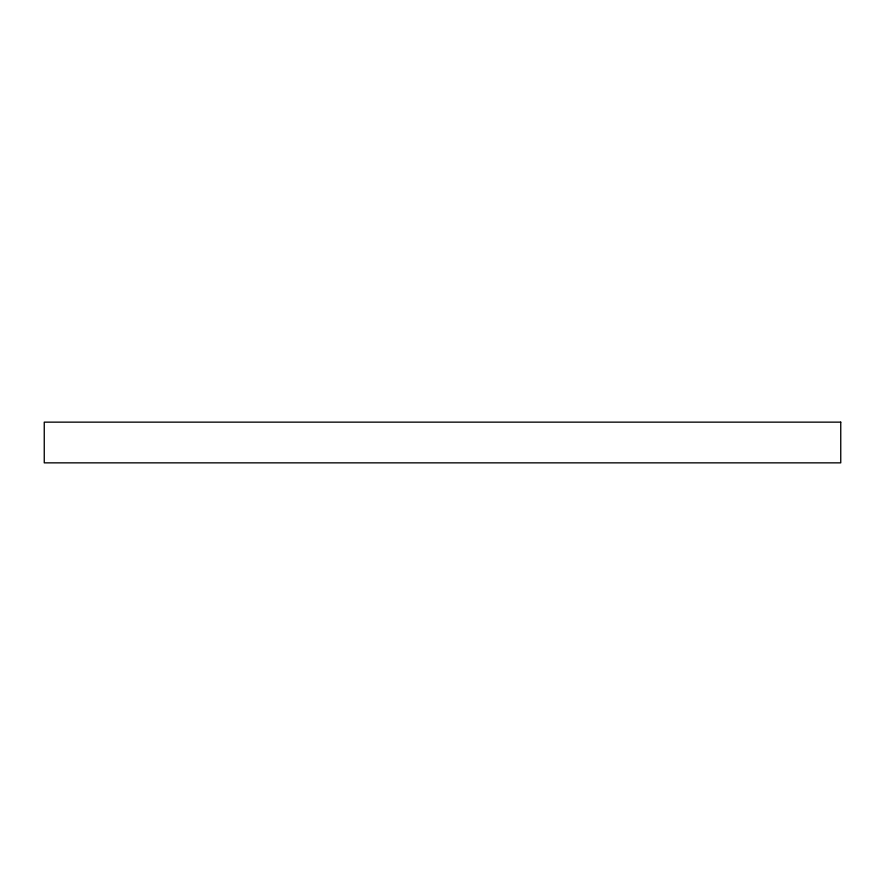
<?xml version="1.0" encoding="UTF-8"?>
<svg xmlns="http://www.w3.org/2000/svg" width="885" height="885" viewBox="0 0 885 885"><rect width="100%" height="100%" fill="white"/><g stroke="black" fill="none" stroke-linecap="round" stroke-linejoin="round"><path stroke-width="1.33" d="M840.75 422.145L44.25 422.145L44.25 462.855L840.75 462.855L840.75 422.145"/></g></svg>
